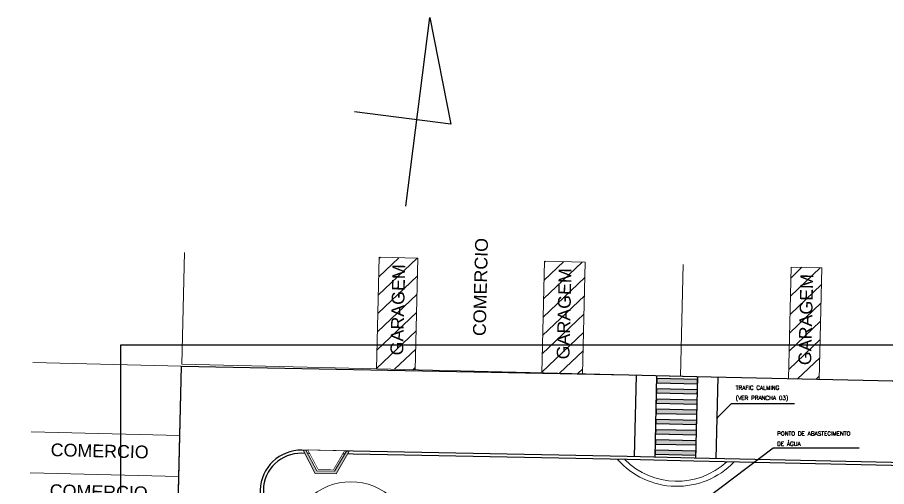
# Model space of a CAD drawing. Extents: x 387222 to 388513, y 9633222 to 9634061.
# Drawn here: x 387920.9 to 388006, y 9633764 to 9633809.9 of the extents above; entities that cross this region are included whole.
import ezdxf

# ---------------------------------------------------------------- set-up
doc = ezdxf.new("R2010")
doc.units = 0
doc.header["$LTSCALE"] = 0.04921259842519685
doc.set_wipeout_variables(frame=1)
doc.layers.get('Defpoints').update_dxf_attribs({"color": 8})
for name, color, linetype in [('AI-Cotas', 12, 'Continuous'), ('Camada 1', 7, 'Continuous'), ('MEIO-FIO', 3, 'Continuous'), ('PISO PODOTÁTIL DE ALERTA', 22, 'Continuous'), ('RAMPA', 7, 'Continuous'), ('SINAH_IMPLANTAR', 7, 'Continuous')]:
    doc.layers.add(name, color=color, linetype=linetype)
doc.layers.add('ARQ_PISO', color=7, linetype='Continuous', lineweight=13)
doc.layers.add('Layout', color=8, linetype='Continuous', lineweight=13)
doc.styles.add('RS200', font='romans.shx', dxfattribs={"height": 0.4})
doc.styles.add('T7', font='arial.ttf')
doc.dimstyles.new('Cota 200', dxfattribs={"dimscale": 0.2, "dimtxt": 0.4, "dimasz": 1, "dimexe": 1.25, "dimexo": 0.625, "dimgap": 1, "dimtad": 1, "dimzin": 4, "dimdsep": 46, "dimtxsty": 'RS200', "dimblk": 'DOT', "dimcen": 0.1, "dimclrt": 2, "dimadec": 0, "dimazin": 0, "dimtfac": 1, "dimtix": 1, "dimtmove": 0, "dimatfit": 3, "dimldrblk": 'DOT', "dimfxl": 1, "dimarcsym": 0})
pattern_1 = [(45, (57.49700831703376, -18.20105795003474), (-0.8980256121069153, 0.8980256121069154), [])]
pattern_2 = [(45, (72.08495355065679, 44.64894174784422), (-0.8980256121069153, 0.8980256121069154), [])]

# ---------------------------------------------------------------- blocks, each defined once
blk = doc.blocks.new('A$C16AF3B07')
at = {"layer": 'Layout'}
h = blk.add_hatch(dxfattribs=at)
h.set_pattern_fill('LINE', color=256, scale=0.4, angle=45, style=0)
h.set_pattern_definition(pattern_1)
h.paths.add_polyline_path([(22.90000041777967, 10.93513705208898), (19.10000041779131, 10.93513705208898), (19.10000041779131, 2.272427082061768e-07), (22.90000041777967, 2.272427082061768e-07)])
h = blk.add_hatch(dxfattribs=at)
h.set_pattern_fill('LINE', color=256, scale=0.4, angle=45, style=0)
h.set_pattern_definition(pattern_1)
h.paths.add_polyline_path([(39.30000041780295, 10.93513705208898), (35.30000041780295, 10.93513705208898), (35.30000041780295, 2.272427073179983e-07), (39.30000041780295, 2.272427073179983e-07)])
h = blk.add_hatch(dxfattribs=at)
h.set_pattern_fill('LINE', color=256, scale=0.4, angle=45, style=0)
h.set_pattern_definition(pattern_1)
h.paths.add_polyline_path([(62.50000041775638, 10.93513705208898), (59.50000041775638, 10.93513705208898), (59.50000041775638, 2.272427082061768e-07), (62.50000041775638, 2.272427082061768e-07)])
for p, q in [((4.177563823759556e-07, 2.272427082061768e-07), (4.177563823759556e-07, 10.93513705208898)), ((19.10000041779131, 2.272427082061768e-07), (19.10000041779131, 10.93513705208898)), ((22.90000041777967, 10.93513705208898), (19.10000041779131, 10.93513705208898)), ((22.90000041777967, 2.272427082061768e-07), (22.90000041777967, 10.93513705208898)), ((35.30000041780295, 2.272427082061768e-07), (35.30000041780295, 10.93513705208898)), ((39.30000041780295, 10.93513705208898), (35.30000041780295, 10.93513705208898)), ((39.30000041780295, 2.272427082061768e-07), (39.30000041780295, 10.93513705208898)), ((48.90000041777967, 2.272427082061768e-07), (48.90000041777967, 10.93513705208898)), ((59.50000041775638, 2.272427082061768e-07), (59.50000041775638, 10.93513705208898)), ((62.50000041775638, 10.93513705208898), (59.50000041775638, 10.93513705208898)), ((62.50000041775638, 2.272427082061768e-07), (62.50000041775638, 10.93513705208898)), ((87.5100004177657, 2.272427082061768e-07), (4.177563823759556e-07, 2.272427082061768e-07))]:
    blk.add_line(p, q, dxfattribs=at)
at = {"layer": 'Layout', "char_height": 1.25, "width": 15.72225240717143, "attachment_point": 1, "rotation": 90, "style": 'T7'}
for s, insert in [('COMERCIO', (28.46997878997354, 3.451345736160874)), ('GARAGEM', (20.42481514048995, 1.36657103523612)), ('GARAGEM', (36.72481514047831, 1.36657103523612)), ('GARAGEM', (60.42481514048995, 1.36657103523612))]:
    blk.add_mtext(s, dxfattribs=dict(at, insert=insert))
blk = doc.blocks.new('A$C27F23DB8')
at = {"layer": 'Layout'}
h = blk.add_hatch(dxfattribs=at)
h.set_pattern_fill('LINE', color=256, scale=0.4, angle=45, style=0)
h.set_pattern_definition(pattern_2)
h.paths.add_polyline_path([(-8.418573997914791e-07, 43.74999992549419), (-8.418573997914791e-07, 32.74999992549419), (14.58794565137941, 32.74999992549419), (14.58794565137941, 43.74999992549419)])
h = blk.add_hatch(dxfattribs=at)
h.set_pattern_fill('LINE', color=256, scale=0.4, angle=45, style=0)
h.set_pattern_definition(pattern_2)
h.paths.add_polyline_path([(14.58794565137941, 23.14999992586672), (-8.418573997914791e-07, 23.14999992586672), (-8.418573997914791e-07, -7.450580596923828e-08), (14.58794565137941, -7.450580774559512e-08)])
for p, q in [((-8.418573997914791e-07, 62.84999992512167), (14.58794565137941, 62.84999992512167)), ((14.58794565137941, 62.84999992512167), (14.58794565137941, -7.450580596923828e-08)), ((-8.418573997914791e-07, 56.04999992437661), (14.58794565137941, 56.04999992437661)), ((-8.418573997914791e-07, 52.04999992437661), (14.58794565137941, 52.04999992437661)), ((-8.418573997914791e-07, 48.04999992437661), (14.58794565137941, 48.04999992437661)), ((-8.418573997914791e-07, 43.74999992549419), (14.58794565137941, 43.74999992549419)), ((-8.418573997914791e-07, 43.74999992549419), (-8.418573997914791e-07, 32.74999992549419)), ((-8.418573997914791e-07, 32.74999992549419), (14.58794565137941, 32.74999992549419)), ((-8.418573997914791e-07, 23.14999992586672), (14.58794565137941, 23.14999992586672)), ((-8.418573997914791e-07, 23.14999992586672), (-8.418573997914791e-07, -7.450580596923828e-08)), ((-8.418573997914791e-07, -7.450580596923828e-08), (14.58794565137941, -7.450580596923828e-08))]:
    blk.add_line(p, q, dxfattribs=at)
at = {"layer": 'Layout', "char_height": 1.25, "width": 15.72225240717143, "attachment_point": 1, "style": 'T7'}
for s, insert in [('COMERCIO', (1.958873687661253, 54.97735525295138)), ('COMERCIO', (1.958873687661253, 50.97735525295138)), ('GARAGEM', (3.160352639679331, 38.59256872162223)), ('GARAGEM', (3.160352639679331, 12.04960590042174))]:
    blk.add_mtext(s, dxfattribs=dict(at, insert=insert))
blk = doc.blocks.new('_Dot')
at = {"color": 0, "linetype": 'ByBlock', "lineweight": -2}
blk.add_line((-0.5, 0), (-1, 0), dxfattribs=at)
at = {"color": 0, "linetype": 'ByBlock', "const_width": 0.5}
blk.add_lwpolyline([(-0.25, 0, 1), (0.25, 0, 1)], format="xyb", close=True, dxfattribs=at)
blk = doc.blocks.new('A$C71521215')
blk.add_wipeout([(8.30809585750103e-06, 2.3207240477204323), (0.2859305207966827, 2.314510190859438), (1.3533242392586544, 0.2908406164497128), (3.0882759101805277, 0.2531354706734419), (4.242579913348891, 2.2285217866301537), (4.528502125060186, 2.2223079316318035), (3.2299101346870884, -1.6521662473678589e-06), (1.2008262417512015, 0.04409577324986458)])
at = {"layer": 'RAMPA'}
for points in [[(0.5146682909689844, 2.30953910574317), (1.475322637299541, 0.4882364887744188), (2.974968530528713, 0.4556451700627804), (4.013842144981027, 2.233492871746421)], [(4.013842144981027, 2.233492871746421), (0.5146682909689844, 2.30953910574317)], [(1.475322637299541, 0.4882364887744188), (1.514432219963055, 2.287811562418938)], [(2.974968530528713, 0.4556451700627804), (3.014078113483265, 2.255220241844654)]]:
    blk.add_lwpolyline(points, dxfattribs=at)
blk.add_wipeout([(4.013842144981027, 2.2334928717464204), (2.974968530564395, 0.455645169541369), (3.0140781162612504, 2.255220369001134)])
blk.add_wipeout([(3.0140781134843646, 2.255220241945831), (1.5144322199966456, 2.287811562039094), (1.4753226372980248, 0.48823648982316215), (2.9749685305743476, 0.45564517071872324)])
blk.add_wipeout([(1.5144322210701553, 2.2878116109539475), (0.5146682909565643, 2.309539106065689), (1.4753226372887416, 0.48823648891477367)])
at = {"layer": 'PISO PODOTÁTIL DE ALERTA'}
h = blk.add_hatch(dxfattribs=at)
h.set_pattern_fill('HEX', color=256, scale=0.01)
h.set_pattern_definition([(0, (-387948.2243954765, -9633669.536576068), (0, 0.054992613154), [0.03175, -0.0635]), (120, (-387948.2243954765, -9633669.536576068), (-0.04762500001185428, -0.02749630657699998), [0.03174999999999999, -0.06349999999999997]), (59.99999999999999, (-387948.1926454765, -9633669.536576068), (-0.04762500001185427, 0.027496306577), [0.03175, -0.0635])])
h.paths.add_polyline_path([(3.229910134687088, -1.652166247367859e-06), (4.528502125060186, 2.222307931631804), (4.242579913348891, 2.228521786630154), (3.088275910180528, 0.2531354706734419), (1.353324239258654, 0.2908406164497137), (0.2859305207966829, 2.314510190859437), (8.30809585750103e-06, 2.320724047720432), (1.200826241751201, 0.04409577324986456)])
at = {"layer": 'ARQ_PISO'}
blk.add_lwpolyline([(4.242579913348891, 2.228521786630154), (3.088275910180528, 0.2531354706734419), (1.353324239258654, 0.2908406164497137), (0.2859305207966827, 2.314510190859437), (8.30809585750103e-06, 2.320724047720432), (1.200826241751201, 0.04409577324986458), (3.229910134687088, -1.652166247367859e-06), (4.528502125060186, 2.222307931631804)], close=True, dxfattribs=at)

msp = doc.modelspace()

# ---------------------------------------------------------------- hatches: boundary and pattern name
at = {"layer": 'SINAH_IMPLANTAR'}
h = msp.add_hatch(color=256, dxfattribs=at)
h.dxf.hatch_style = 1
h.paths.add_polyline_path([(387983.5167936721, 9633774.131021416), (387987.5157636353, 9633774.040251194), (387987.5248406576, 9633774.44014819), (387983.5258706944, 9633774.530918412)])
h = msp.add_hatch(color=256, dxfattribs=at)
h.dxf.hatch_style = 1
h.paths.add_polyline_path([(387983.4941011163, 9633773.131278927), (387987.4930710795, 9633773.040508702), (387987.5021481018, 9633773.440405698), (387983.5031781386, 9633773.531175923)])
h = msp.add_hatch(color=256, dxfattribs=at)
h.dxf.hatch_style = 1
h.paths.add_polyline_path([(387983.4714085605, 9633772.131536433), (387987.4703785237, 9633772.040766211), (387987.479455546, 9633772.44066321), (387983.4804855828, 9633772.531433431)])
h = msp.add_hatch(color=256, dxfattribs=at)
h.dxf.hatch_style = 1
h.paths.add_polyline_path([(387983.4487160047, 9633771.131793942), (387987.4476859679, 9633771.04102372), (387987.4567629902, 9633771.440920716), (387983.457793027, 9633771.531690938)])
h = msp.add_hatch(color=256, dxfattribs=at)
h.dxf.hatch_style = 1
h.paths.add_polyline_path([(387983.4260234489, 9633770.132051453), (387987.4249934121, 9633770.041281229), (387987.4340704344, 9633770.441178225), (387983.4351004712, 9633770.53194845)])
h = msp.add_hatch(color=256, dxfattribs=at)
h.dxf.hatch_style = 1
h.paths.add_polyline_path([(387983.403330893, 9633769.132308962), (387987.4023008562, 9633769.041538738), (387987.4113778786, 9633769.441435736), (387983.4124079154, 9633769.532205958)])
h = msp.add_hatch(color=256, dxfattribs=at)
h.dxf.hatch_style = 1
h.paths.add_polyline_path([(387983.3806383372, 9633768.13256647), (387987.3796083004, 9633768.041796248), (387987.3886853228, 9633768.441693245), (387983.3897153596, 9633768.532463467)])
h = msp.add_hatch(color=256, dxfattribs=at)
h.dxf.hatch_style = 1
h.paths.add_polyline_path([(387983.3579457814, 9633767.13282398), (387987.3569157446, 9633767.042053755), (387987.365992767, 9633767.441950753), (387983.3670228038, 9633767.532720977)])

# ---------------------------------------------------------------- linework, layer by layer
msp.add_lwpolyline([(387958.9134598703, 9633791.415059565), (387961.2621555103, 9633809.905037092), (387963.3358667691, 9633799.447959468), (387953.8826806517, 9633800.648753626)])
at = {"layer": 'AI-Cotas'}
msp.add_lwpolyline([(387990.8545767451, 9633772.109929424), (387989.4403631827, 9633770.695715861)], dxfattribs=at)
at = {"layer": 'ARQ_PISO'}
msp.add_lwpolyline([(387957.4253892064, 9633762.325027935), (387957.7789425975, 9633762.678581325, 0.9999999999794204), (387949.2936612242, 9633754.193299951), (387949.6447270021, 9633754.544365728)], format="xyb", dxfattribs=at)
for radius, start, end in [(7.750076382344606, 221.3264245162504, 316.0475551313853), (7.250076382344606, 225.0808517054631, 312.2878456340724)]:
    msp.add_arc((387985.5001515127, 9633771.738708448), radius, start, end, dxfattribs=at)
at = {"layer": 'Camada 1'}
for points in [[(387981.3516509204, 9633766.87819327), (387981.5331955922, 9633774.876319345)], [(387983.351135902, 9633766.83280816), (387983.5326805739, 9633774.830934234)], [(387987.3501058652, 9633766.742037935), (387987.531650537, 9633774.740164012)], [(387989.3495908468, 9633766.696652824), (387989.5311355186, 9633774.694778899)]]:
    msp.add_lwpolyline(points, dxfattribs=at)
at = {"layer": 'Defpoints'}
msp.add_lwpolyline([(388055.0084279774, 9633713.829406537), (387931.0084279774, 9633713.829406537), (387931.0084279774, 9633777.829406537), (388055.0084279774, 9633777.829406537)], close=True, dxfattribs=at)
at = {"layer": 'MEIO-FIO'}
msp.add_lwpolyline([(387935.218506247, 9633703.86832714), (387936.9517112991, 9633775.76413763), (387980.7933787457, 9633774.900644422), (387987.3548881705, 9633774.743558245), (388006.7105669947, 9633774.318104075), (388030.0798313678, 9633773.810227545), (388033.4149044964, 9633792.108108383)], dxfattribs=at)
for points in [[(388033.2574345423, 9633753.070389614), (388033.2574345423, 9633761.825266957, 0.4078634361055881), (388029.3443447361, 9633765.824322673), (388006.5347627029, 9633766.320036005), (387987.17125106, 9633766.745662346), (387980.6188755682, 9633766.902529852), (387948.7390637675, 9633767.5304257, 0.4129226869043201), (387944.6614579695, 9633763.627602017), (387943.8043198797, 9633728.072295051, 0.4254350763585992), (387947.8593865321, 9633723.976289576), (387962.2325569923, 9633724.178354844)], [(388032.9574345423, 9633753.370389614), (388032.9574345423, 9633761.825266957, 0.4078634362052328), (388029.3378264716, 9633765.524393495), (388006.5282444383, 9633766.020106826), (387987.1643646684, 9633766.44574125), (387980.612331699, 9633766.602600556), (387948.7331561972, 9633767.230483871, 0.412922686934726), (387944.961370834, 9633763.620371964), (387944.5438447291, 9633746.300795333)]]:
    msp.add_lwpolyline(points, format="xyb", dxfattribs=at)
at = {"layer": 'SINAH_IMPLANTAR'}
for points in [[(387983.5167936721, 9633774.131021416), (387987.5157636353, 9633774.040251194), (387987.5248406576, 9633774.44014819), (387983.5258706944, 9633774.530918412)], [(387983.4941011163, 9633773.131278927), (387987.4930710795, 9633773.040508702), (387987.5021481018, 9633773.440405698), (387983.5031781386, 9633773.531175923)], [(387983.4714085605, 9633772.131536433), (387987.4703785237, 9633772.040766211), (387987.479455546, 9633772.44066321), (387983.4804855828, 9633772.531433431)], [(387983.4487160047, 9633771.131793942), (387987.4476859679, 9633771.04102372), (387987.4567629902, 9633771.440920716), (387983.457793027, 9633771.531690938)], [(387983.4260234489, 9633770.132051453), (387987.4249934121, 9633770.041281229), (387987.4340704344, 9633770.441178225), (387983.4351004712, 9633770.53194845)], [(387983.403330893, 9633769.132308962), (387987.4023008562, 9633769.041538738), (387987.4113778786, 9633769.441435736), (387983.4124079154, 9633769.532205958)], [(387983.3806383372, 9633768.13256647), (387987.3796083004, 9633768.041796248), (387987.3886853228, 9633768.441693245), (387983.3897153596, 9633768.532463467)], [(387983.3579457814, 9633767.13282398), (387987.3569157446, 9633767.042053755), (387987.365992767, 9633767.441950753), (387983.3670228038, 9633767.532720977)]]:
    msp.add_lwpolyline(points, close=True, dxfattribs=at)

# ---------------------------------------------------------------- block references
at = {"layer": 'Defpoints'}
for name, p, rotation in [('A$C16AF3B07', (387936.9560711464, 9633775.950133676), 358.6285692007096), ('A$C27F23DB8', (387920.8533063024, 9633713.283947311), 358.619027963991)]:
    msp.add_blockref(name, p, dxfattribs=dict(at, rotation=rotation))

# ---------------------------------------------------------------- texts
at = {"layer": 'AI-Cotas', "color": 2, "char_height": 0.4, "attachment_point": 7, "style": 'RS200'}
for s, insert in [('\\pxsm1.5;TRAFIC CALMING\\P(VER PRANCHA 03)', (387991.2545767451, 9633772.309929423)), ('\\pxsm1.5;PONTO DE ABASTECIMENTO\\PDE ÁGUA', (387995.3147675582, 9633767.95920448))]:
    msp.add_mtext(s, dxfattribs=dict(at, insert=insert))

# ---------------------------------------------------------------- leaders
at = {"layer": 'AI-Cotas', "annotation_type": 0, "has_hookline": 1, "hookline_direction": 0}
for points, text_width in [([(387989.4403631827, 9633770.695715861), (387990.8545767451, 9633772.109929424), (387991.0545767451, 9633772.109929424)], 5.771428571428573), ([(387981.2175535781, 9633757.438140562), (387994.9147675582, 9633767.75920448), (387995.1147675582, 9633767.75920448)], 8.038095238095238)]:
    msp.add_leader(points, dimstyle='Cota 200', dxfattribs=dict(at, text_width=text_width))

# ---------------------------------------------------------------- next in the draw order: block references
msp.add_blockref('A$C71521215', (387948.8532266357, 9633765.207452998))

doc.saveas('drawing.dxf')
